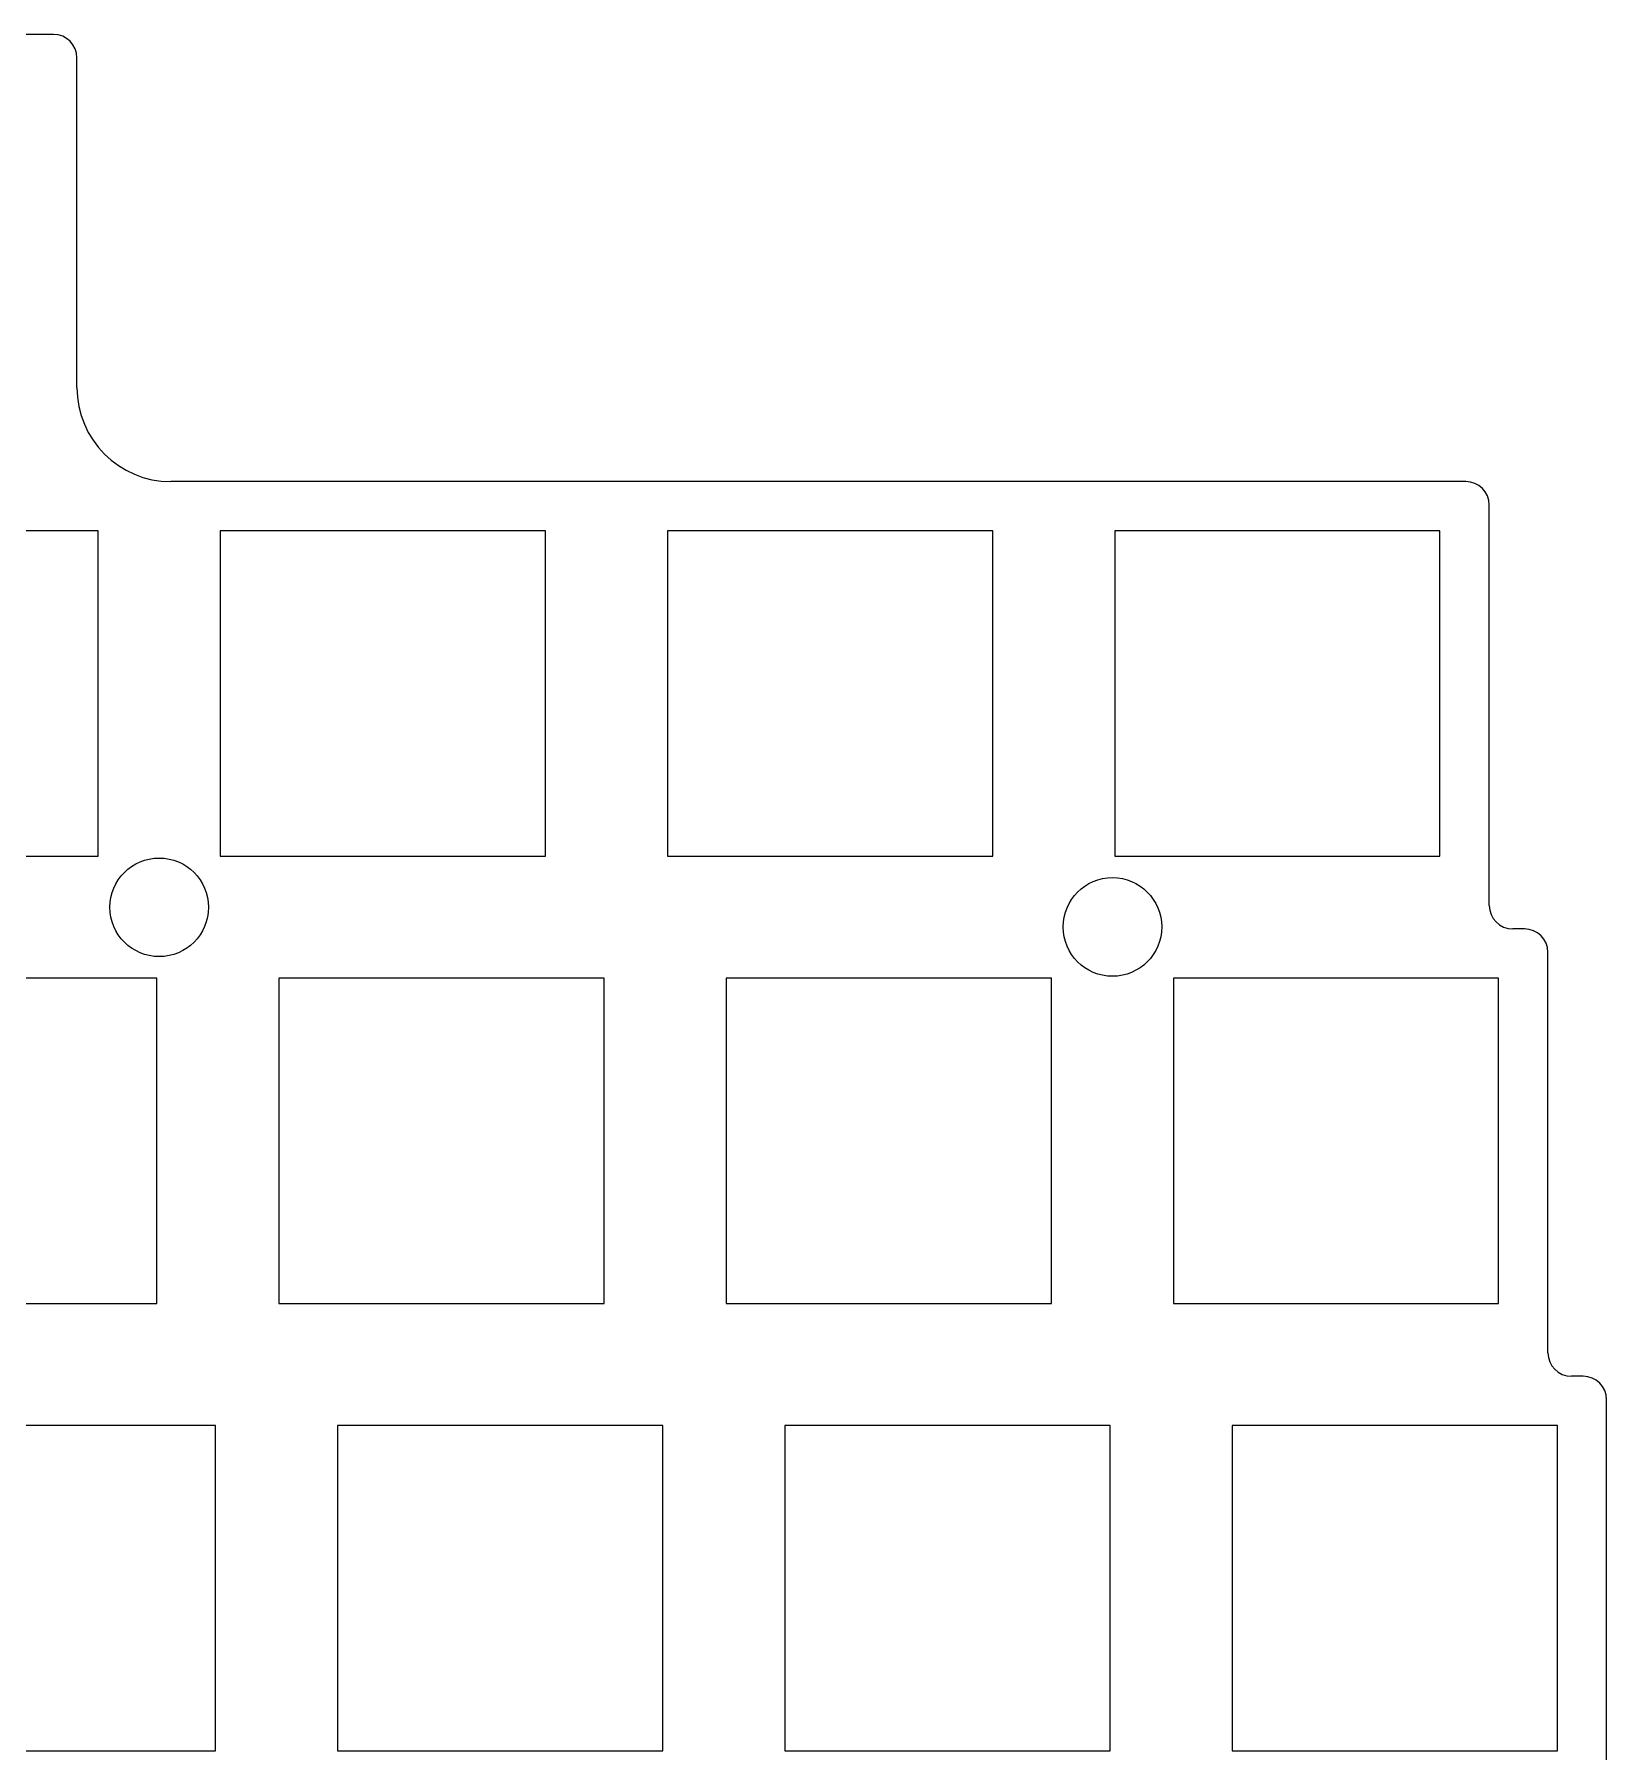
# Model space of a CAD drawing. Header units: millimetres. Extents: x -14 to 204, y 14 to 146.
# Drawn here: x 137.7 to 204.5, y 73.2 to 146.2 of the extents above; entities that cross this region are included whole.
import ezdxf

# ---------------------------------------------------------------- set-up
doc = ezdxf.new("R2010")
doc.units = ezdxf.units.MM
doc.header["$MEASUREMENT"] = 0
doc.layers.add('Layer 1', color=7, linetype='Continuous', lineweight=0)

# ---------------------------------------------------------------- blocks, each defined once
blk = doc.blocks.new('Block_400')
at = {"layer": 'Layer 1', "color": 5, "lineweight": 9, "true_color": 0x0000ff}
blk.add_line((204.48, 72.163), (204.48, 88.178), dxfattribs=at)
blk = doc.blocks.new('Block_399')
at = {"layer": 'Layer 1'}
blk.add_blockref('Block_400', (0, 0), dxfattribs=at)
blk = doc.blocks.new('Block_398')
at = {"layer": 'Layer 1'}
blk.add_blockref('Block_399', (0, 0), dxfattribs=at)
blk = doc.blocks.new('Block_397')
at = {"layer": 'Layer 1'}
blk.add_blockref('Block_398', (0, 0), dxfattribs=at)
blk = doc.blocks.new('Block_404')
at = {"layer": 'Layer 1', "color": 5, "lineweight": 9, "true_color": 0x0000ff}
blk.add_open_spline([(204.48, 88.178), (204.48, 88.729), (204.033, 89.176), (203.482, 89.176), (203.482, 89.176), (203.482, 89.176), (203.482, 89.176), (203.482, 89.176), (203.482, 89.176), (203.482, 89.176), (203.482, 89.176), (203.482, 89.176), (203.482, 89.176), (203.482, 89.176), (203.482, 89.176), (203.482, 89.176), (203.482, 89.176), (203.482, 89.176), (203.482, 89.176), (203.482, 89.176), (203.482, 89.176), (203.482, 89.176), (203.482, 89.176), (203.482, 89.176), (203.482, 89.176), (203.482, 89.176), (203.482, 89.176), (203.482, 89.176), (203.482, 89.176), (203.482, 89.176), (203.482, 89.176), (203.482, 89.176), (203.482, 89.176), (203.482, 89.176), (203.482, 89.176), (203.482, 89.176), (203.482, 89.176), (203.482, 89.176), (203.482, 89.176), (203.482, 89.176), (203.482, 89.176), (203.482, 89.176), (203.482, 89.176), (203.482, 89.176), (203.482, 89.176), (203.482, 89.176), (203.482, 89.176), (203.482, 89.176), (203.482, 89.176), (203.482, 89.176), (203.482, 89.176), (203.482, 89.176)], degree=3, knots=[0, 0, 0, 0, 1, 1, 1, 2, 2, 2, 3, 3, 3, 4, 4, 4, 5, 5, 5, 6, 6, 6, 7, 7, 7, 8, 8, 8, 9, 9, 9, 10, 10, 10, 11, 11, 11, 12, 12, 12, 13, 13, 13, 14, 14, 14, 15, 15, 15, 16, 16, 16, 17, 17, 17, 17], dxfattribs=at)
blk = doc.blocks.new('Block_403')
at = {"layer": 'Layer 1'}
blk.add_blockref('Block_404', (0, 0), dxfattribs=at)
blk = doc.blocks.new('Block_402')
at = {"layer": 'Layer 1'}
blk.add_blockref('Block_403', (0, 0), dxfattribs=at)
blk = doc.blocks.new('Block_401')
at = {"layer": 'Layer 1'}
blk.add_blockref('Block_402', (0, 0), dxfattribs=at)
blk = doc.blocks.new('Block_408')
at = {"layer": 'Layer 1', "color": 5, "lineweight": 9, "true_color": 0x0000ff}
blk.add_line((203.482, 89.176), (202.983, 89.176), dxfattribs=at)
blk = doc.blocks.new('Block_407')
at = {"layer": 'Layer 1'}
blk.add_blockref('Block_408', (0, 0), dxfattribs=at)
blk = doc.blocks.new('Block_406')
at = {"layer": 'Layer 1'}
blk.add_blockref('Block_407', (0, 0), dxfattribs=at)
blk = doc.blocks.new('Block_405')
at = {"layer": 'Layer 1'}
blk.add_blockref('Block_406', (0, 0), dxfattribs=at)
blk = doc.blocks.new('Block_412')
at = {"layer": 'Layer 1', "color": 5, "lineweight": 9, "true_color": 0x0000ff}
blk.add_open_spline([(201.985, 90.174), (201.985, 89.623), (202.431, 89.176), (202.983, 89.176), (202.983, 89.176), (202.983, 89.176), (202.983, 89.176), (202.983, 89.176), (202.983, 89.176), (202.983, 89.176), (202.983, 89.176), (202.983, 89.176), (202.983, 89.176), (202.983, 89.176), (202.983, 89.176), (202.983, 89.176), (202.983, 89.176), (202.983, 89.176), (202.983, 89.176), (202.983, 89.176), (202.983, 89.176), (202.983, 89.176), (202.983, 89.176), (202.983, 89.176), (202.983, 89.176), (202.983, 89.176), (202.983, 89.176), (202.983, 89.176), (202.983, 89.176), (202.983, 89.176), (202.983, 89.176), (202.983, 89.176), (202.983, 89.176), (202.983, 89.176), (202.983, 89.176), (202.983, 89.176), (202.983, 89.176), (202.983, 89.176), (202.983, 89.176), (202.983, 89.176), (202.983, 89.176), (202.983, 89.176), (202.983, 89.176), (202.983, 89.176), (202.983, 89.176), (202.983, 89.176), (202.983, 89.176), (202.983, 89.176), (202.983, 89.176), (202.983, 89.176), (202.983, 89.176), (202.983, 89.176)], degree=3, knots=[0, 0, 0, 0, 1, 1, 1, 2, 2, 2, 3, 3, 3, 4, 4, 4, 5, 5, 5, 6, 6, 6, 7, 7, 7, 8, 8, 8, 9, 9, 9, 10, 10, 10, 11, 11, 11, 12, 12, 12, 13, 13, 13, 14, 14, 14, 15, 15, 15, 16, 16, 16, 17, 17, 17, 17], dxfattribs=at)
blk = doc.blocks.new('Block_411')
at = {"layer": 'Layer 1'}
blk.add_blockref('Block_412', (0, 0), dxfattribs=at)
blk = doc.blocks.new('Block_410')
at = {"layer": 'Layer 1'}
blk.add_blockref('Block_411', (0, 0), dxfattribs=at)
blk = doc.blocks.new('Block_409')
at = {"layer": 'Layer 1'}
blk.add_blockref('Block_410', (0, 0), dxfattribs=at)
blk = doc.blocks.new('Block_416')
at = {"layer": 'Layer 1', "color": 5, "lineweight": 9, "true_color": 0x0000ff}
blk.add_line((201.985, 90.174), (201.985, 107.187), dxfattribs=at)
blk = doc.blocks.new('Block_415')
at = {"layer": 'Layer 1'}
blk.add_blockref('Block_416', (0, 0), dxfattribs=at)
blk = doc.blocks.new('Block_414')
at = {"layer": 'Layer 1'}
blk.add_blockref('Block_415', (0, 0), dxfattribs=at)
blk = doc.blocks.new('Block_413')
at = {"layer": 'Layer 1'}
blk.add_blockref('Block_414', (0, 0), dxfattribs=at)
blk = doc.blocks.new('Block_420')
at = {"layer": 'Layer 1', "color": 5, "lineweight": 9, "true_color": 0x0000ff}
blk.add_open_spline([(201.985, 107.187), (201.985, 107.738), (201.538, 108.184), (200.988, 108.184), (200.988, 108.184), (200.988, 108.184), (200.988, 108.184), (200.988, 108.184), (200.988, 108.184), (200.988, 108.184), (200.988, 108.184), (200.988, 108.184), (200.988, 108.184), (200.988, 108.184), (200.988, 108.184), (200.988, 108.184), (200.988, 108.184), (200.988, 108.184), (200.988, 108.184), (200.988, 108.184), (200.988, 108.184), (200.988, 108.184), (200.988, 108.184), (200.988, 108.184), (200.988, 108.184), (200.988, 108.184), (200.988, 108.184), (200.988, 108.184), (200.988, 108.184), (200.988, 108.184), (200.988, 108.184), (200.988, 108.184), (200.988, 108.184), (200.988, 108.184), (200.988, 108.184), (200.988, 108.184), (200.988, 108.184), (200.988, 108.184), (200.988, 108.184), (200.988, 108.184), (200.988, 108.184), (200.988, 108.184), (200.988, 108.184), (200.988, 108.184), (200.988, 108.184), (200.988, 108.184), (200.988, 108.184), (200.988, 108.184), (200.988, 108.184), (200.988, 108.184), (200.988, 108.184), (200.988, 108.184)], degree=3, knots=[0, 0, 0, 0, 1, 1, 1, 2, 2, 2, 3, 3, 3, 4, 4, 4, 5, 5, 5, 6, 6, 6, 7, 7, 7, 8, 8, 8, 9, 9, 9, 10, 10, 10, 11, 11, 11, 12, 12, 12, 13, 13, 13, 14, 14, 14, 15, 15, 15, 16, 16, 16, 17, 17, 17, 17], dxfattribs=at)
blk = doc.blocks.new('Block_419')
at = {"layer": 'Layer 1'}
blk.add_blockref('Block_420', (0, 0), dxfattribs=at)
blk = doc.blocks.new('Block_418')
at = {"layer": 'Layer 1'}
blk.add_blockref('Block_419', (0, 0), dxfattribs=at)
blk = doc.blocks.new('Block_417')
at = {"layer": 'Layer 1'}
blk.add_blockref('Block_418', (0, 0), dxfattribs=at)
blk = doc.blocks.new('Block_424')
at = {"layer": 'Layer 1', "color": 5, "lineweight": 9, "true_color": 0x0000ff}
blk.add_line((200.988, 108.184), (200.488, 108.184), dxfattribs=at)
blk = doc.blocks.new('Block_423')
at = {"layer": 'Layer 1'}
blk.add_blockref('Block_424', (0, 0), dxfattribs=at)
blk = doc.blocks.new('Block_422')
at = {"layer": 'Layer 1'}
blk.add_blockref('Block_423', (0, 0), dxfattribs=at)
blk = doc.blocks.new('Block_421')
at = {"layer": 'Layer 1'}
blk.add_blockref('Block_422', (0, 0), dxfattribs=at)
blk = doc.blocks.new('Block_428')
at = {"layer": 'Layer 1', "color": 5, "lineweight": 9, "true_color": 0x0000ff}
blk.add_open_spline([(199.491, 109.182), (199.491, 108.632), (199.938, 108.184), (200.488, 108.184), (200.488, 108.184), (200.488, 108.184), (200.488, 108.184), (200.488, 108.184), (200.488, 108.184), (200.488, 108.184), (200.488, 108.184), (200.488, 108.184), (200.488, 108.184), (200.488, 108.184), (200.488, 108.184), (200.488, 108.184), (200.488, 108.184), (200.488, 108.184), (200.488, 108.184), (200.488, 108.184), (200.488, 108.184), (200.488, 108.184), (200.488, 108.184), (200.488, 108.184), (200.488, 108.184), (200.488, 108.184), (200.488, 108.184), (200.488, 108.184), (200.488, 108.184), (200.488, 108.184), (200.488, 108.184), (200.488, 108.184), (200.488, 108.184), (200.488, 108.184), (200.488, 108.184), (200.488, 108.184), (200.488, 108.184), (200.488, 108.184), (200.488, 108.184), (200.488, 108.184), (200.488, 108.184), (200.488, 108.184), (200.488, 108.184), (200.488, 108.184), (200.488, 108.184), (200.488, 108.184), (200.488, 108.184), (200.488, 108.184), (200.488, 108.184), (200.488, 108.184), (200.488, 108.184), (200.488, 108.184)], degree=3, knots=[0, 0, 0, 0, 1, 1, 1, 2, 2, 2, 3, 3, 3, 4, 4, 4, 5, 5, 5, 6, 6, 6, 7, 7, 7, 8, 8, 8, 9, 9, 9, 10, 10, 10, 11, 11, 11, 12, 12, 12, 13, 13, 13, 14, 14, 14, 15, 15, 15, 16, 16, 16, 17, 17, 17, 17], dxfattribs=at)
blk = doc.blocks.new('Block_427')
at = {"layer": 'Layer 1'}
blk.add_blockref('Block_428', (0, 0), dxfattribs=at)
blk = doc.blocks.new('Block_426')
at = {"layer": 'Layer 1'}
blk.add_blockref('Block_427', (0, 0), dxfattribs=at)
blk = doc.blocks.new('Block_425')
at = {"layer": 'Layer 1'}
blk.add_blockref('Block_426', (0, 0), dxfattribs=at)
blk = doc.blocks.new('Block_432')
at = {"layer": 'Layer 1', "color": 5, "lineweight": 9, "true_color": 0x0000ff}
blk.add_line((199.491, 109.182), (199.491, 126.194), dxfattribs=at)
blk = doc.blocks.new('Block_431')
at = {"layer": 'Layer 1'}
blk.add_blockref('Block_432', (0, 0), dxfattribs=at)
blk = doc.blocks.new('Block_430')
at = {"layer": 'Layer 1'}
blk.add_blockref('Block_431', (0, 0), dxfattribs=at)
blk = doc.blocks.new('Block_429')
at = {"layer": 'Layer 1'}
blk.add_blockref('Block_430', (0, 0), dxfattribs=at)
blk = doc.blocks.new('Block_436')
at = {"layer": 'Layer 1', "color": 5, "lineweight": 9, "true_color": 0x0000ff}
blk.add_open_spline([(199.491, 126.194), (199.491, 126.745), (199.044, 127.192), (198.493, 127.192), (198.493, 127.192), (198.493, 127.192), (198.493, 127.192), (198.493, 127.192), (198.493, 127.192), (198.493, 127.192), (198.493, 127.192), (198.493, 127.192), (198.493, 127.192), (198.493, 127.192), (198.493, 127.192), (198.493, 127.192), (198.493, 127.192), (198.493, 127.192), (198.493, 127.192), (198.493, 127.192), (198.493, 127.192), (198.493, 127.192), (198.493, 127.192), (198.493, 127.192), (198.493, 127.192), (198.493, 127.192), (198.493, 127.192), (198.493, 127.192), (198.493, 127.192), (198.493, 127.192), (198.493, 127.192), (198.493, 127.192), (198.493, 127.192), (198.493, 127.192), (198.493, 127.192), (198.493, 127.192), (198.493, 127.192), (198.493, 127.192), (198.493, 127.192), (198.493, 127.192), (198.493, 127.192), (198.493, 127.192), (198.493, 127.192), (198.493, 127.192), (198.493, 127.192), (198.493, 127.192), (198.493, 127.192), (198.493, 127.192), (198.493, 127.192), (198.493, 127.192), (198.493, 127.192), (198.493, 127.192)], degree=3, knots=[0, 0, 0, 0, 1, 1, 1, 2, 2, 2, 3, 3, 3, 4, 4, 4, 5, 5, 5, 6, 6, 6, 7, 7, 7, 8, 8, 8, 9, 9, 9, 10, 10, 10, 11, 11, 11, 12, 12, 12, 13, 13, 13, 14, 14, 14, 15, 15, 15, 16, 16, 16, 17, 17, 17, 17], dxfattribs=at)
blk = doc.blocks.new('Block_435')
at = {"layer": 'Layer 1'}
blk.add_blockref('Block_436', (0, 0), dxfattribs=at)
blk = doc.blocks.new('Block_434')
at = {"layer": 'Layer 1'}
blk.add_blockref('Block_435', (0, 0), dxfattribs=at)
blk = doc.blocks.new('Block_433')
at = {"layer": 'Layer 1'}
blk.add_blockref('Block_434', (0, 0), dxfattribs=at)
blk = doc.blocks.new('Block_440')
at = {"layer": 'Layer 1', "color": 5, "lineweight": 9, "true_color": 0x0000ff}
blk.add_line((198.493, 127.192), (143.463, 127.192), dxfattribs=at)
blk = doc.blocks.new('Block_439')
at = {"layer": 'Layer 1'}
blk.add_blockref('Block_440', (0, 0), dxfattribs=at)
blk = doc.blocks.new('Block_438')
at = {"layer": 'Layer 1'}
blk.add_blockref('Block_439', (0, 0), dxfattribs=at)
blk = doc.blocks.new('Block_437')
at = {"layer": 'Layer 1'}
blk.add_blockref('Block_438', (0, 0), dxfattribs=at)
blk = doc.blocks.new('Block_444')
at = {"layer": 'Layer 1', "color": 5, "lineweight": 9, "true_color": 0x0000ff}
blk.add_open_spline([(139.472, 131.183), (139.472, 128.979), (141.26, 127.192), (143.463, 127.192), (143.463, 127.192), (143.463, 127.192), (143.463, 127.192), (143.463, 127.192), (143.463, 127.192), (143.463, 127.192), (143.463, 127.192), (143.463, 127.192), (143.463, 127.192), (143.463, 127.192), (143.463, 127.192), (143.463, 127.192), (143.463, 127.192), (143.463, 127.192), (143.463, 127.192), (143.463, 127.192), (143.463, 127.192), (143.463, 127.192), (143.463, 127.192), (143.463, 127.192), (143.463, 127.192), (143.463, 127.192), (143.463, 127.192), (143.463, 127.192), (143.463, 127.192), (143.463, 127.192), (143.463, 127.192), (143.463, 127.192), (143.463, 127.192), (143.463, 127.192), (143.463, 127.192), (143.463, 127.192), (143.463, 127.192), (143.463, 127.192), (143.463, 127.192), (143.463, 127.192), (143.463, 127.192), (143.463, 127.192), (143.463, 127.192), (143.463, 127.192), (143.463, 127.192), (143.463, 127.192), (143.463, 127.192), (143.463, 127.192), (143.463, 127.192), (143.463, 127.192), (143.463, 127.192), (143.463, 127.192)], degree=3, knots=[0, 0, 0, 0, 1, 1, 1, 2, 2, 2, 3, 3, 3, 4, 4, 4, 5, 5, 5, 6, 6, 6, 7, 7, 7, 8, 8, 8, 9, 9, 9, 10, 10, 10, 11, 11, 11, 12, 12, 12, 13, 13, 13, 14, 14, 14, 15, 15, 15, 16, 16, 16, 17, 17, 17, 17], dxfattribs=at)
blk = doc.blocks.new('Block_443')
at = {"layer": 'Layer 1'}
blk.add_blockref('Block_444', (0, 0), dxfattribs=at)
blk = doc.blocks.new('Block_442')
at = {"layer": 'Layer 1'}
blk.add_blockref('Block_443', (0, 0), dxfattribs=at)
blk = doc.blocks.new('Block_441')
at = {"layer": 'Layer 1'}
blk.add_blockref('Block_442', (0, 0), dxfattribs=at)
blk = doc.blocks.new('Block_448')
at = {"layer": 'Layer 1', "color": 5, "lineweight": 9, "true_color": 0x0000ff}
blk.add_line((139.472, 131.183), (139.472, 145.199), dxfattribs=at)
blk = doc.blocks.new('Block_447')
at = {"layer": 'Layer 1'}
blk.add_blockref('Block_448', (0, 0), dxfattribs=at)
blk = doc.blocks.new('Block_446')
at = {"layer": 'Layer 1'}
blk.add_blockref('Block_447', (0, 0), dxfattribs=at)
blk = doc.blocks.new('Block_445')
at = {"layer": 'Layer 1'}
blk.add_blockref('Block_446', (0, 0), dxfattribs=at)
blk = doc.blocks.new('Block_452')
at = {"layer": 'Layer 1', "color": 5, "lineweight": 9, "true_color": 0x0000ff}
blk.add_open_spline([(139.472, 145.199), (139.472, 145.749), (139.026, 146.197), (138.475, 146.197), (138.475, 146.197), (138.475, 146.197), (138.475, 146.197), (138.475, 146.197), (138.475, 146.197), (138.475, 146.197), (138.475, 146.197), (138.475, 146.197), (138.475, 146.197), (138.475, 146.197), (138.475, 146.197), (138.475, 146.197), (138.475, 146.197), (138.475, 146.197), (138.475, 146.197), (138.475, 146.197), (138.475, 146.197), (138.475, 146.197), (138.475, 146.197), (138.475, 146.197), (138.475, 146.197), (138.475, 146.197), (138.475, 146.197), (138.475, 146.197), (138.475, 146.197), (138.475, 146.197), (138.475, 146.197), (138.475, 146.197), (138.475, 146.197), (138.475, 146.197), (138.475, 146.197), (138.475, 146.197), (138.475, 146.197), (138.475, 146.197), (138.475, 146.197), (138.475, 146.197), (138.475, 146.197), (138.475, 146.197), (138.475, 146.197), (138.475, 146.197), (138.475, 146.197), (138.475, 146.197), (138.475, 146.197), (138.475, 146.197), (138.475, 146.197), (138.475, 146.197), (138.475, 146.197), (138.475, 146.197)], degree=3, knots=[0, 0, 0, 0, 1, 1, 1, 2, 2, 2, 3, 3, 3, 4, 4, 4, 5, 5, 5, 6, 6, 6, 7, 7, 7, 8, 8, 8, 9, 9, 9, 10, 10, 10, 11, 11, 11, 12, 12, 12, 13, 13, 13, 14, 14, 14, 15, 15, 15, 16, 16, 16, 17, 17, 17, 17], dxfattribs=at)
blk = doc.blocks.new('Block_451')
at = {"layer": 'Layer 1'}
blk.add_blockref('Block_452', (0, 0), dxfattribs=at)
blk = doc.blocks.new('Block_450')
at = {"layer": 'Layer 1'}
blk.add_blockref('Block_451', (0, 0), dxfattribs=at)
blk = doc.blocks.new('Block_449')
at = {"layer": 'Layer 1'}
blk.add_blockref('Block_450', (0, 0), dxfattribs=at)
blk = doc.blocks.new('Block_456')
at = {"layer": 'Layer 1', "color": 5, "lineweight": 9, "true_color": 0x0000ff}
blk.add_line((138.475, 146.197), (121.464, 146.197), dxfattribs=at)
blk = doc.blocks.new('Block_455')
at = {"layer": 'Layer 1'}
blk.add_blockref('Block_456', (0, 0), dxfattribs=at)
blk = doc.blocks.new('Block_454')
at = {"layer": 'Layer 1'}
blk.add_blockref('Block_455', (0, 0), dxfattribs=at)
blk = doc.blocks.new('Block_453')
at = {"layer": 'Layer 1'}
blk.add_blockref('Block_454', (0, 0), dxfattribs=at)
blk = doc.blocks.new('Block_336')
at = {"layer": 'Layer 1'}
for name in ['Block_453', 'Block_449', 'Block_445', 'Block_441', 'Block_437', 'Block_433', 'Block_429', 'Block_425', 'Block_421', 'Block_417', 'Block_413', 'Block_409', 'Block_405', 'Block_401', 'Block_397']:
    blk.add_blockref(name, (0, 0), dxfattribs=at)
blk = doc.blocks.new('Block_525')
at = {"layer": 'Layer 1', "color": 1, "lineweight": 9, "true_color": 0xff0000}
blk.add_open_spline([(183.476, 110.361), (182.319, 110.361), (181.381, 109.423), (181.381, 108.265), (181.381, 108.265), (181.381, 108.265), (181.381, 108.265), (181.381, 108.265), (181.381, 108.265), (181.381, 108.265), (181.381, 108.265), (181.381, 108.265), (181.381, 108.265), (181.381, 108.265), (181.381, 108.265), (181.381, 108.265), (181.381, 108.265), (181.381, 108.265), (181.381, 108.265), (181.381, 108.265), (181.381, 108.265), (181.381, 108.265), (181.381, 108.265), (181.381, 108.265), (181.381, 108.265), (181.381, 108.265), (181.381, 108.265), (181.381, 108.265), (181.381, 108.265), (181.381, 108.265), (181.381, 108.265), (181.381, 108.265), (181.381, 108.265), (181.381, 108.265), (181.381, 108.265), (181.381, 108.265), (181.381, 108.265), (181.381, 108.265), (181.381, 108.265), (181.381, 108.265), (181.381, 108.265), (181.381, 108.265), (181.381, 108.265), (181.381, 108.265), (181.381, 108.265), (181.381, 108.265), (181.381, 108.265), (181.381, 108.265), (181.381, 108.265), (181.381, 107.108), (182.319, 106.17), (183.476, 106.17), (183.476, 106.17), (183.476, 106.17), (183.476, 106.17), (183.476, 106.17), (183.476, 106.17), (183.476, 106.17), (183.476, 106.17), (183.476, 106.17), (183.476, 106.17), (183.476, 106.17), (183.476, 106.17), (183.476, 106.17), (183.476, 106.17), (183.476, 106.17), (183.476, 106.17), (183.476, 106.17), (183.476, 106.17), (183.476, 106.17), (183.476, 106.17), (183.476, 106.17), (183.476, 106.17), (183.476, 106.17), (183.476, 106.17), (183.476, 106.17), (183.476, 106.17), (183.476, 106.17), (183.476, 106.17), (183.476, 106.17), (183.476, 106.17), (183.476, 106.17), (183.476, 106.17), (183.476, 106.17), (183.476, 106.17), (183.476, 106.17), (183.476, 106.17), (183.476, 106.17), (183.476, 106.17), (183.476, 106.17), (183.476, 106.17), (183.476, 106.17), (183.476, 106.17), (183.476, 106.17), (183.476, 106.17), (183.476, 106.17), (183.476, 106.17), (184.634, 106.17), (185.572, 107.108), (185.572, 108.265), (185.572, 108.265), (185.572, 108.265), (185.572, 108.265), (185.572, 108.265), (185.572, 108.265), (185.572, 108.265), (185.572, 108.265), (185.572, 108.265), (185.572, 108.265), (185.572, 108.265), (185.572, 108.265), (185.572, 108.265), (185.572, 108.265), (185.572, 108.265), (185.572, 108.265), (185.572, 108.265), (185.572, 108.265), (185.572, 108.265), (185.572, 108.265), (185.572, 108.265), (185.572, 108.265), (185.572, 108.265), (185.572, 108.265), (185.572, 108.265), (185.572, 108.265), (185.572, 108.265), (185.572, 108.265), (185.572, 108.265), (185.572, 108.265), (185.572, 108.265), (185.572, 108.265), (185.572, 108.265), (185.572, 108.265), (185.572, 108.265), (185.572, 108.265), (185.572, 108.265), (185.572, 108.265), (185.572, 108.265), (185.572, 108.265), (185.572, 108.265), (185.572, 108.265), (185.572, 108.265), (185.572, 108.265), (185.572, 108.265), (185.572, 108.265), (185.572, 109.423), (184.634, 110.361), (183.476, 110.361), (183.476, 110.361), (183.476, 110.361), (183.476, 110.361), (183.476, 110.361), (183.476, 110.361), (183.476, 110.361), (183.476, 110.361), (183.476, 110.361), (183.476, 110.361), (183.476, 110.361), (183.476, 110.361), (183.476, 110.361), (183.476, 110.361), (183.476, 110.361), (183.476, 110.361), (183.476, 110.361), (183.476, 110.361), (183.476, 110.361), (183.476, 110.361), (183.476, 110.361), (183.476, 110.361), (183.476, 110.361), (183.476, 110.361), (183.476, 110.361), (183.476, 110.361), (183.476, 110.361), (183.476, 110.361), (183.476, 110.361), (183.476, 110.361), (183.476, 110.361), (183.476, 110.361), (183.476, 110.361), (183.476, 110.361), (183.476, 110.361), (183.476, 110.361), (183.476, 110.361), (183.476, 110.361), (183.476, 110.361), (183.476, 110.361), (183.476, 110.361), (183.476, 110.361), (183.476, 110.361), (183.476, 110.361), (183.476, 110.361), (183.476, 110.361), (183.476, 110.361), (183.476, 110.361), (183.476, 110.361), (183.476, 110.361), (183.476, 110.361), (183.476, 110.361), (183.476, 110.361), (183.476, 110.361), (183.476, 110.361), (183.476, 110.361), (183.476, 110.361), (183.476, 110.361), (183.476, 110.361), (183.476, 110.361), (183.476, 110.361), (183.476, 110.361), (183.476, 110.361), (183.476, 110.361), (183.476, 110.361), (183.476, 110.361), (183.476, 110.361), (183.476, 110.361), (183.476, 110.361), (183.476, 110.361), (183.476, 110.361), (183.476, 110.361), (183.476, 110.361), (183.476, 110.361), (183.476, 110.361), (183.476, 110.361), (183.476, 110.361), (183.476, 110.361), (183.476, 110.361), (183.476, 110.361), (183.476, 110.361), (183.476, 110.361), (183.476, 110.361), (183.476, 110.361), (183.476, 110.361), (183.476, 110.361), (183.476, 110.361), (183.476, 110.361), (183.476, 110.361), (183.476, 110.361), (183.476, 110.361), (183.476, 110.361), (183.476, 110.361), (183.476, 110.361), (183.476, 110.361), (183.476, 110.361), (183.476, 110.361)], degree=3, knots=[0, 0, 0, 0, 1, 1, 1, 2, 2, 2, 3, 3, 3, 4, 4, 4, 5, 5, 5, 6, 6, 6, 7, 7, 7, 8, 8, 8, 9, 9, 9, 10, 10, 10, 11, 11, 11, 12, 12, 12, 13, 13, 13, 14, 14, 14, 15, 15, 15, 16, 16, 16, 17, 17, 17, 18, 18, 18, 19, 19, 19, 20, 20, 20, 21, 21, 21, 22, 22, 22, 23, 23, 23, 24, 24, 24, 25, 25, 25, 26, 26, 26, 27, 27, 27, 28, 28, 28, 29, 29, 29, 30, 30, 30, 31, 31, 31, 32, 32, 32, 33, 33, 33, 34, 34, 34, 35, 35, 35, 36, 36, 36, 37, 37, 37, 38, 38, 38, 39, 39, 39, 40, 40, 40, 41, 41, 41, 42, 42, 42, 43, 43, 43, 44, 44, 44, 45, 45, 45, 46, 46, 46, 47, 47, 47, 48, 48, 48, 49, 49, 49, 50, 50, 50, 51, 51, 51, 52, 52, 52, 53, 53, 53, 54, 54, 54, 55, 55, 55, 56, 56, 56, 57, 57, 57, 58, 58, 58, 59, 59, 59, 60, 60, 60, 61, 61, 61, 62, 62, 62, 63, 63, 63, 64, 64, 64, 65, 65, 65, 66, 66, 66, 67, 67, 67, 68, 68, 68, 69, 69, 69, 70, 70, 70, 71, 71, 71, 72, 72, 72, 73, 73, 73, 74, 74, 74, 75, 75, 75, 76, 76, 76, 77, 77, 77, 78, 78, 78, 79, 79, 79, 80, 80, 80, 81, 81, 81, 81], dxfattribs=at)
blk = doc.blocks.new('Block_524')
at = {"layer": 'Layer 1'}
blk.add_blockref('Block_525', (0, 0), dxfattribs=at)
blk = doc.blocks.new('Block_523')
at = {"layer": 'Layer 1'}
blk.add_blockref('Block_524', (0, 0), dxfattribs=at)
blk = doc.blocks.new('Block_522')
at = {"layer": 'Layer 1'}
blk.add_blockref('Block_523', (0, 0), dxfattribs=at)
blk = doc.blocks.new('Block_533')
at = {"layer": 'Layer 1', "color": 1, "lineweight": 9, "true_color": 0xff0000}
blk.add_open_spline([(142.966, 111.196), (141.809, 111.196), (140.871, 110.258), (140.871, 109.1), (140.871, 109.1), (140.871, 109.1), (140.871, 109.1), (140.871, 109.1), (140.871, 109.1), (140.871, 109.1), (140.871, 109.1), (140.871, 109.1), (140.871, 109.1), (140.871, 109.1), (140.871, 109.1), (140.871, 109.1), (140.871, 109.1), (140.871, 109.1), (140.871, 109.1), (140.871, 109.1), (140.871, 109.1), (140.871, 109.1), (140.871, 109.1), (140.871, 109.1), (140.871, 109.1), (140.871, 109.1), (140.871, 109.1), (140.871, 109.1), (140.871, 109.1), (140.871, 109.1), (140.871, 109.1), (140.871, 109.1), (140.871, 109.1), (140.871, 109.1), (140.871, 109.1), (140.871, 109.1), (140.871, 109.1), (140.871, 109.1), (140.871, 109.1), (140.871, 109.1), (140.871, 109.1), (140.871, 109.1), (140.871, 109.1), (140.871, 109.1), (140.871, 109.1), (140.871, 109.1), (140.871, 109.1), (140.871, 109.1), (140.871, 109.1), (140.871, 107.943), (141.809, 107.006), (142.966, 107.006), (142.966, 107.006), (142.966, 107.006), (142.966, 107.006), (142.966, 107.006), (142.966, 107.006), (142.966, 107.006), (142.966, 107.006), (142.966, 107.006), (142.966, 107.006), (142.966, 107.006), (142.966, 107.006), (142.966, 107.006), (142.966, 107.006), (142.966, 107.006), (142.966, 107.006), (142.966, 107.006), (142.966, 107.006), (142.966, 107.006), (142.966, 107.006), (142.966, 107.006), (142.966, 107.006), (142.966, 107.006), (142.966, 107.006), (142.966, 107.006), (142.966, 107.006), (142.966, 107.006), (142.966, 107.006), (142.966, 107.006), (142.966, 107.006), (142.966, 107.006), (142.966, 107.006), (142.966, 107.006), (142.966, 107.006), (142.966, 107.006), (142.966, 107.006), (142.966, 107.006), (142.966, 107.006), (142.966, 107.006), (142.966, 107.006), (142.966, 107.006), (142.966, 107.006), (142.966, 107.006), (142.966, 107.006), (142.966, 107.006), (142.966, 107.006), (144.123, 107.006), (145.061, 107.943), (145.061, 109.1), (145.061, 109.1), (145.061, 109.1), (145.061, 109.1), (145.061, 109.1), (145.061, 109.1), (145.061, 109.1), (145.061, 109.1), (145.061, 109.1), (145.061, 109.1), (145.061, 109.1), (145.061, 109.1), (145.061, 109.1), (145.061, 109.1), (145.061, 109.1), (145.061, 109.1), (145.061, 109.1), (145.061, 109.1), (145.061, 109.1), (145.061, 109.1), (145.061, 109.1), (145.061, 109.1), (145.061, 109.1), (145.061, 109.1), (145.061, 109.1), (145.061, 109.1), (145.061, 109.1), (145.061, 109.1), (145.061, 109.1), (145.061, 109.1), (145.061, 109.1), (145.061, 109.1), (145.061, 109.1), (145.061, 109.1), (145.061, 109.1), (145.061, 109.1), (145.061, 109.1), (145.061, 109.1), (145.061, 109.1), (145.061, 109.1), (145.061, 109.1), (145.061, 109.1), (145.061, 109.1), (145.061, 109.1), (145.061, 109.1), (145.061, 109.1), (145.061, 110.258), (144.123, 111.196), (142.966, 111.196), (142.966, 111.196), (142.966, 111.196), (142.966, 111.196), (142.966, 111.196), (142.966, 111.196), (142.966, 111.196), (142.966, 111.196), (142.966, 111.196), (142.966, 111.196), (142.966, 111.196), (142.966, 111.196), (142.966, 111.196), (142.966, 111.196), (142.966, 111.196), (142.966, 111.196), (142.966, 111.196), (142.966, 111.196), (142.966, 111.196), (142.966, 111.196), (142.966, 111.196), (142.966, 111.196), (142.966, 111.196), (142.966, 111.196), (142.966, 111.196), (142.966, 111.196), (142.966, 111.196), (142.966, 111.196), (142.966, 111.196), (142.966, 111.196), (142.966, 111.196), (142.966, 111.196), (142.966, 111.196), (142.966, 111.196), (142.966, 111.196), (142.966, 111.196), (142.966, 111.196), (142.966, 111.196), (142.966, 111.196), (142.966, 111.196), (142.966, 111.196), (142.966, 111.196), (142.966, 111.196), (142.966, 111.196), (142.966, 111.196), (142.966, 111.196), (142.966, 111.196), (142.966, 111.196), (142.966, 111.196), (142.966, 111.196), (142.966, 111.196), (142.966, 111.196), (142.966, 111.196), (142.966, 111.196), (142.966, 111.196), (142.966, 111.196), (142.966, 111.196), (142.966, 111.196), (142.966, 111.196), (142.966, 111.196), (142.966, 111.196), (142.966, 111.196), (142.966, 111.196), (142.966, 111.196), (142.966, 111.196), (142.966, 111.196), (142.966, 111.196), (142.966, 111.196), (142.966, 111.196), (142.966, 111.196), (142.966, 111.196), (142.966, 111.196), (142.966, 111.196), (142.966, 111.196), (142.966, 111.196), (142.966, 111.196), (142.966, 111.196), (142.966, 111.196), (142.966, 111.196), (142.966, 111.196), (142.966, 111.196), (142.966, 111.196), (142.966, 111.196), (142.966, 111.196), (142.966, 111.196), (142.966, 111.196), (142.966, 111.196), (142.966, 111.196), (142.966, 111.196), (142.966, 111.196), (142.966, 111.196), (142.966, 111.196), (142.966, 111.196), (142.966, 111.196), (142.966, 111.196), (142.966, 111.196), (142.966, 111.196)], degree=3, knots=[0, 0, 0, 0, 1, 1, 1, 2, 2, 2, 3, 3, 3, 4, 4, 4, 5, 5, 5, 6, 6, 6, 7, 7, 7, 8, 8, 8, 9, 9, 9, 10, 10, 10, 11, 11, 11, 12, 12, 12, 13, 13, 13, 14, 14, 14, 15, 15, 15, 16, 16, 16, 17, 17, 17, 18, 18, 18, 19, 19, 19, 20, 20, 20, 21, 21, 21, 22, 22, 22, 23, 23, 23, 24, 24, 24, 25, 25, 25, 26, 26, 26, 27, 27, 27, 28, 28, 28, 29, 29, 29, 30, 30, 30, 31, 31, 31, 32, 32, 32, 33, 33, 33, 34, 34, 34, 35, 35, 35, 36, 36, 36, 37, 37, 37, 38, 38, 38, 39, 39, 39, 40, 40, 40, 41, 41, 41, 42, 42, 42, 43, 43, 43, 44, 44, 44, 45, 45, 45, 46, 46, 46, 47, 47, 47, 48, 48, 48, 49, 49, 49, 50, 50, 50, 51, 51, 51, 52, 52, 52, 53, 53, 53, 54, 54, 54, 55, 55, 55, 56, 56, 56, 57, 57, 57, 58, 58, 58, 59, 59, 59, 60, 60, 60, 61, 61, 61, 62, 62, 62, 63, 63, 63, 64, 64, 64, 65, 65, 65, 66, 66, 66, 67, 67, 67, 68, 68, 68, 69, 69, 69, 70, 70, 70, 71, 71, 71, 72, 72, 72, 73, 73, 73, 74, 74, 74, 75, 75, 75, 76, 76, 76, 77, 77, 77, 78, 78, 78, 79, 79, 79, 80, 80, 80, 81, 81, 81, 81], dxfattribs=at)
blk = doc.blocks.new('Block_532')
at = {"layer": 'Layer 1'}
blk.add_blockref('Block_533', (0, 0), dxfattribs=at)
blk = doc.blocks.new('Block_531')
at = {"layer": 'Layer 1'}
blk.add_blockref('Block_532', (0, 0), dxfattribs=at)
blk = doc.blocks.new('Block_530')
at = {"layer": 'Layer 1'}
blk.add_blockref('Block_531', (0, 0), dxfattribs=at)
blk = doc.blocks.new('Block_557')
at = {"layer": 'Layer 1', "color": 1, "lineweight": 9, "true_color": 0xff0000}
blk.add_lwpolyline([(183.376, 73.262), (183.376, 87.081), (169.557, 87.081), (169.557, 73.262), (183.376, 73.262)], dxfattribs=at)
blk = doc.blocks.new('Block_556')
at = {"layer": 'Layer 1'}
blk.add_blockref('Block_557', (0, 0), dxfattribs=at)
blk = doc.blocks.new('Block_555')
at = {"layer": 'Layer 1'}
blk.add_blockref('Block_556', (0, 0), dxfattribs=at)
blk = doc.blocks.new('Block_554')
at = {"layer": 'Layer 1'}
blk.add_blockref('Block_555', (0, 0), dxfattribs=at)
blk = doc.blocks.new('Block_561')
at = {"layer": 'Layer 1', "color": 1, "lineweight": 9, "true_color": 0xff0000}
blk.add_lwpolyline([(145.361, 73.262), (145.361, 87.081), (131.542, 87.081), (131.542, 73.262), (145.361, 73.262)], dxfattribs=at)
blk = doc.blocks.new('Block_560')
at = {"layer": 'Layer 1'}
blk.add_blockref('Block_561', (0, 0), dxfattribs=at)
blk = doc.blocks.new('Block_559')
at = {"layer": 'Layer 1'}
blk.add_blockref('Block_560', (0, 0), dxfattribs=at)
blk = doc.blocks.new('Block_558')
at = {"layer": 'Layer 1'}
blk.add_blockref('Block_559', (0, 0), dxfattribs=at)
blk = doc.blocks.new('Block_565')
at = {"layer": 'Layer 1', "color": 1, "lineweight": 9, "true_color": 0xff0000}
blk.add_lwpolyline([(161.874, 92.269), (161.874, 106.089), (148.055, 106.089), (148.055, 92.269), (161.874, 92.269)], dxfattribs=at)
blk = doc.blocks.new('Block_564')
at = {"layer": 'Layer 1'}
blk.add_blockref('Block_565', (0, 0), dxfattribs=at)
blk = doc.blocks.new('Block_563')
at = {"layer": 'Layer 1'}
blk.add_blockref('Block_564', (0, 0), dxfattribs=at)
blk = doc.blocks.new('Block_562')
at = {"layer": 'Layer 1'}
blk.add_blockref('Block_563', (0, 0), dxfattribs=at)
blk = doc.blocks.new('Block_569')
at = {"layer": 'Layer 1', "color": 1, "lineweight": 9, "true_color": 0xff0000}
blk.add_lwpolyline([(178.388, 111.277), (178.388, 125.097), (164.568, 125.097), (164.568, 111.277), (178.388, 111.277)], dxfattribs=at)
blk = doc.blocks.new('Block_568')
at = {"layer": 'Layer 1'}
blk.add_blockref('Block_569', (0, 0), dxfattribs=at)
blk = doc.blocks.new('Block_567')
at = {"layer": 'Layer 1'}
blk.add_blockref('Block_568', (0, 0), dxfattribs=at)
blk = doc.blocks.new('Block_566')
at = {"layer": 'Layer 1'}
blk.add_blockref('Block_567', (0, 0), dxfattribs=at)
blk = doc.blocks.new('Block_573')
at = {"layer": 'Layer 1', "color": 1, "lineweight": 9, "true_color": 0xff0000}
blk.add_lwpolyline([(159.38, 111.277), (159.38, 125.097), (145.56, 125.097), (145.56, 111.277), (159.38, 111.277)], dxfattribs=at)
blk = doc.blocks.new('Block_572')
at = {"layer": 'Layer 1'}
blk.add_blockref('Block_573', (0, 0), dxfattribs=at)
blk = doc.blocks.new('Block_571')
at = {"layer": 'Layer 1'}
blk.add_blockref('Block_572', (0, 0), dxfattribs=at)
blk = doc.blocks.new('Block_570')
at = {"layer": 'Layer 1'}
blk.add_blockref('Block_571', (0, 0), dxfattribs=at)
blk = doc.blocks.new('Block_577')
at = {"layer": 'Layer 1', "color": 1, "lineweight": 9, "true_color": 0xff0000}
blk.add_lwpolyline([(180.882, 92.269), (180.882, 106.089), (167.063, 106.089), (167.063, 92.269), (180.882, 92.269)], dxfattribs=at)
blk = doc.blocks.new('Block_576')
at = {"layer": 'Layer 1'}
blk.add_blockref('Block_577', (0, 0), dxfattribs=at)
blk = doc.blocks.new('Block_575')
at = {"layer": 'Layer 1'}
blk.add_blockref('Block_576', (0, 0), dxfattribs=at)
blk = doc.blocks.new('Block_574')
at = {"layer": 'Layer 1'}
blk.add_blockref('Block_575', (0, 0), dxfattribs=at)
blk = doc.blocks.new('Block_581')
at = {"layer": 'Layer 1', "color": 1, "lineweight": 9, "true_color": 0xff0000}
blk.add_lwpolyline([(142.866, 92.269), (142.866, 106.089), (129.047, 106.089), (129.047, 92.269), (142.866, 92.269)], dxfattribs=at)
blk = doc.blocks.new('Block_580')
at = {"layer": 'Layer 1'}
blk.add_blockref('Block_581', (0, 0), dxfattribs=at)
blk = doc.blocks.new('Block_579')
at = {"layer": 'Layer 1'}
blk.add_blockref('Block_580', (0, 0), dxfattribs=at)
blk = doc.blocks.new('Block_578')
at = {"layer": 'Layer 1'}
blk.add_blockref('Block_579', (0, 0), dxfattribs=at)
blk = doc.blocks.new('Block_585')
at = {"layer": 'Layer 1', "color": 1, "lineweight": 9, "true_color": 0xff0000}
blk.add_lwpolyline([(164.369, 73.262), (164.369, 87.081), (150.549, 87.081), (150.549, 73.262), (164.369, 73.262)], dxfattribs=at)
blk = doc.blocks.new('Block_584')
at = {"layer": 'Layer 1'}
blk.add_blockref('Block_585', (0, 0), dxfattribs=at)
blk = doc.blocks.new('Block_583')
at = {"layer": 'Layer 1'}
blk.add_blockref('Block_584', (0, 0), dxfattribs=at)
blk = doc.blocks.new('Block_582')
at = {"layer": 'Layer 1'}
blk.add_blockref('Block_583', (0, 0), dxfattribs=at)
blk = doc.blocks.new('Block_605')
at = {"layer": 'Layer 1', "color": 1, "lineweight": 9, "true_color": 0xff0000}
blk.add_lwpolyline([(126.552, 125.097), (126.552, 111.277), (140.372, 111.277), (140.372, 125.097), (126.552, 125.097)], dxfattribs=at)
blk = doc.blocks.new('Block_604')
at = {"layer": 'Layer 1'}
blk.add_blockref('Block_605', (0, 0), dxfattribs=at)
blk = doc.blocks.new('Block_603')
at = {"layer": 'Layer 1'}
blk.add_blockref('Block_604', (0, 0), dxfattribs=at)
blk = doc.blocks.new('Block_602')
at = {"layer": 'Layer 1'}
blk.add_blockref('Block_603', (0, 0), dxfattribs=at)
blk = doc.blocks.new('Block_609')
at = {"layer": 'Layer 1', "color": 1, "lineweight": 9, "true_color": 0xff0000}
blk.add_lwpolyline([(197.395, 111.277), (197.395, 125.097), (183.576, 125.097), (183.576, 111.277), (197.395, 111.277)], dxfattribs=at)
blk = doc.blocks.new('Block_608')
at = {"layer": 'Layer 1'}
blk.add_blockref('Block_609', (0, 0), dxfattribs=at)
blk = doc.blocks.new('Block_607')
at = {"layer": 'Layer 1'}
blk.add_blockref('Block_608', (0, 0), dxfattribs=at)
blk = doc.blocks.new('Block_606')
at = {"layer": 'Layer 1'}
blk.add_blockref('Block_607', (0, 0), dxfattribs=at)
blk = doc.blocks.new('Block_613')
at = {"layer": 'Layer 1', "color": 1, "lineweight": 9, "true_color": 0xff0000}
blk.add_lwpolyline([(202.384, 73.262), (202.384, 87.081), (188.565, 87.081), (188.565, 73.262), (202.384, 73.262)], dxfattribs=at)
blk = doc.blocks.new('Block_612')
at = {"layer": 'Layer 1'}
blk.add_blockref('Block_613', (0, 0), dxfattribs=at)
blk = doc.blocks.new('Block_611')
at = {"layer": 'Layer 1'}
blk.add_blockref('Block_612', (0, 0), dxfattribs=at)
blk = doc.blocks.new('Block_610')
at = {"layer": 'Layer 1'}
blk.add_blockref('Block_611', (0, 0), dxfattribs=at)
blk = doc.blocks.new('Block_645')
at = {"layer": 'Layer 1', "color": 1, "lineweight": 9, "true_color": 0xff0000}
blk.add_lwpolyline([(199.89, 92.269), (199.89, 106.089), (186.071, 106.089), (186.071, 92.269), (199.89, 92.269)], dxfattribs=at)
blk = doc.blocks.new('Block_644')
at = {"layer": 'Layer 1'}
blk.add_blockref('Block_645', (0, 0), dxfattribs=at)
blk = doc.blocks.new('Block_643')
at = {"layer": 'Layer 1'}
blk.add_blockref('Block_644', (0, 0), dxfattribs=at)
blk = doc.blocks.new('Block_642')
at = {"layer": 'Layer 1'}
blk.add_blockref('Block_643', (0, 0), dxfattribs=at)
blk = doc.blocks.new('Block_509')
at = {"layer": 'Layer 1'}
for name in ['Block_602', 'Block_570', 'Block_566', 'Block_606', 'Block_530', 'Block_522', 'Block_578', 'Block_562', 'Block_574', 'Block_642', 'Block_558', 'Block_582', 'Block_554', 'Block_610']:
    blk.add_blockref(name, (0, 0), dxfattribs=at)

msp = doc.modelspace()

# ---------------------------------------------------------------- block references
at = {"layer": 'Layer 1'}
for name in ['Block_336', 'Block_509']:
    msp.add_blockref(name, (0, 0), dxfattribs=at)

doc.saveas('drawing.dxf')
